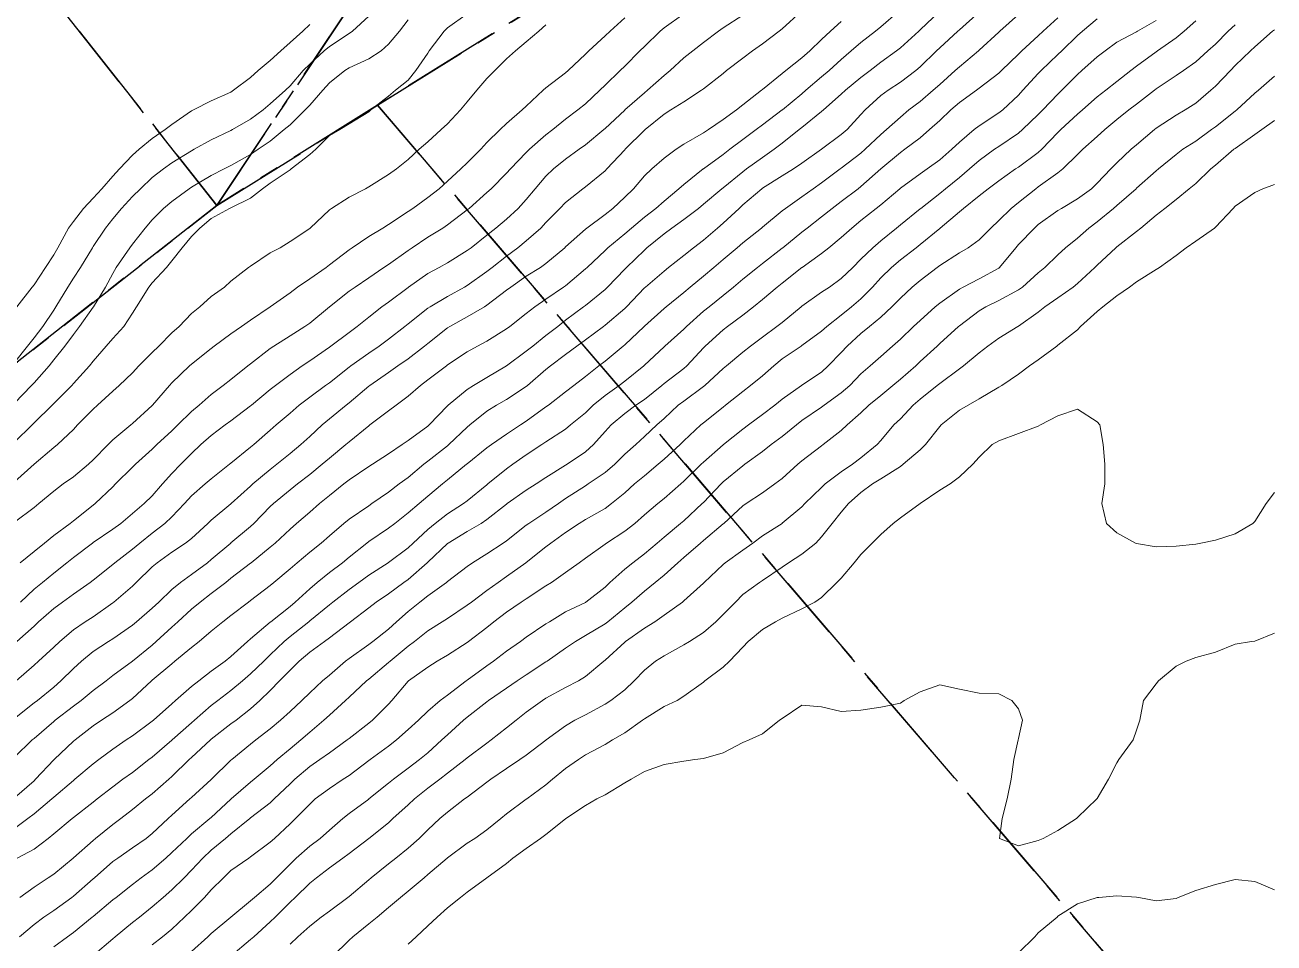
# Model space of a CAD drawing. Header units: centimetres. Extents: x 0 to 642158, y -847 to 649707.
# Drawn here: x 617006.02 to 617037.74, y 620358.59 to 620381.91 of the extents above; entities that cross this region are included whole.
import ezdxf

# ---------------------------------------------------------------- set-up
doc = ezdxf.new("R2010")
doc.units = ezdxf.units.CM
doc.header["$MEASUREMENT"] = 0
doc.linetypes.add('CENTERX2', pattern=[4, 2.5, -0.5, 0.5, -0.5])
doc.layers.add('SPW_parcellaire cadastral', color=7, linetype='CENTERX2', lineweight=25, true_color=0xff0542)
doc.layers.add('WAL_topographie 0.5', color=253, linetype='Continuous', lineweight=20)

msp = doc.modelspace()

# ---------------------------------------------------------------- linework, layer by layer
at = {"layer": 'SPW_parcellaire cadastral'}
for points in [[(617010.893, 620377.325), (616972.658, 620425.672), (616930.967, 620476.617), (616959.467, 620495.541), (616988.046, 620517.478), (617054.294, 620442.356), (617010.893, 620377.325)], [(617014.972, 620379.867), (617010.893, 620377.325), (617054.294, 620442.356), (617058.919, 620449.277), (617077.211, 620463.523), (617089.979, 620446.981), (617090.922, 620445.759), (617094.809, 620440.723), (617062.014, 620409.186), (617014.972, 620379.867)], [(616972.658, 620425.672), (617010.893, 620377.325), (616997.565, 620366.866), (616981.735, 620354.446), (616964.517, 620340.941), (616934.252, 620317.224), (616928.003, 620312.33), (616882.528, 620374.041), (616972.658, 620425.672)], [(617062.014, 620409.186), (617111.129, 620347.351), (617070.714, 620314.879), (617014.972, 620379.867), (617062.014, 620409.186)], [(617010.893, 620377.325), (617014.972, 620379.867), (617070.714, 620314.879), (617053.068, 620300.715), (616997.565, 620366.866), (617010.893, 620377.325)]]:
    msp.add_lwpolyline(points, dxfattribs=at)
at = {"layer": 'WAL_topographie 0.5'}
for points in [[(617005.75, 620364.297), (617006.25, 620364.688), (617006.334, 620364.75), (617006.75, 620365.086), (617006.933, 620365.25), (617007.25, 620365.566), (617007.455, 620365.75), (617007.75, 620365.992), (617008.142, 620366.25), (617008.25, 620366.317), (617008.75, 620366.664), (617008.853, 620366.75), (617009.25, 620367.093), (617009.418, 620367.25), (617009.75, 620367.568), (617009.971, 620367.75), (617010.25, 620367.948), (617010.651, 620368.25), (617010.75, 620368.331), (617011.243, 620368.75), (617011.25, 620368.756), (617011.75, 620369.172), (617011.833, 620369.25), (617012.25, 620369.676), (617012.331, 620369.75), (617012.75, 620370.1), (617012.936, 620370.25), (617013.25, 620370.491), (617013.57, 620370.75), (617013.75, 620370.905), (617014.166, 620371.25), (617014.25, 620371.323), (617014.75, 620371.729), (617014.778, 620371.75), (617015.25, 620372.106), (617015.446, 620372.25), (617015.75, 620372.476), (617016.066, 620372.75), (617016.25, 620372.891), (617016.722, 620373.25), (617016.75, 620373.272), (617017.25, 620373.61), (617017.508, 620373.75), (617017.75, 620373.877), (617018.25, 620374.191), (617018.329, 620374.25), (617018.75, 620374.582), (617018.965, 620374.75), (617019.25, 620374.942), (617019.698, 620375.25), (617019.75, 620375.285), (617020.25, 620375.71), (617020.293, 620375.75), (617020.75, 620376.18), (617020.824, 620376.25), (617021.25, 620376.6), (617021.422, 620376.75), (617021.75, 620377.028), (617022.042, 620377.25), (617022.25, 620377.432), (617022.625, 620377.75), (617022.75, 620377.86), (617023.241, 620378.25), (617023.25, 620378.257), (617023.75, 620378.621), (617023.922, 620378.75), (617024.25, 620378.997), (617024.586, 620379.25), (617024.75, 620379.37), (617025.25, 620379.748), (617025.253, 620379.75), (617025.75, 620380.162), (617025.851, 620380.25), (617026.25, 620380.592), (617026.438, 620380.75), (617026.75, 620381.034), (617027.003, 620381.25), (617027.25, 620381.464), (617027.616, 620381.75), (617027.75, 620381.86), (617028.204, 620382.25)], [(617005.75, 620363.312), (617006.206, 620363.75), (617006.25, 620363.788), (617006.75, 620364.22), (617006.786, 620364.25), (617007.25, 620364.607), (617007.443, 620364.75), (617007.75, 620365.005), (617008.077, 620365.25), (617008.25, 620365.382), (617008.747, 620365.75), (617008.75, 620365.752), (617009.25, 620366.159), (617009.353, 620366.25), (617009.75, 620366.613), (617009.902, 620366.75), (617010.25, 620367.068), (617010.467, 620367.25), (617010.75, 620367.469), (617011.116, 620367.75), (617011.25, 620367.856), (617011.75, 620368.237), (617011.766, 620368.25), (617012.25, 620368.643), (617012.373, 620368.75), (617012.75, 620369.104), (617012.917, 620369.25), (617013.25, 620369.535), (617013.499, 620369.75), (617013.75, 620369.961), (617014.118, 620370.25), (617014.25, 620370.352), (617014.75, 620370.693), (617014.841, 620370.75), (617015.25, 620371.019), (617015.598, 620371.25), (617015.75, 620371.354), (617016.25, 620371.721), (617016.283, 620371.75), (617016.75, 620372.237), (617016.763, 620372.25), (617017.25, 620372.65), (617017.407, 620372.75), (617017.75, 620372.956), (617018.248, 620373.25), (617018.25, 620373.251), (617018.75, 620373.62), (617018.914, 620373.75), (617019.25, 620374.019), (617019.551, 620374.25), (617019.75, 620374.408), (617020.201, 620374.75), (617020.25, 620374.786), (617020.75, 620375.188), (617020.814, 620375.25), (617021.25, 620375.702), (617021.296, 620375.75), (617021.75, 620376.191), (617021.815, 620376.25), (617022.25, 620376.605), (617022.449, 620376.75), (617022.75, 620376.964), (617023.123, 620377.25), (617023.25, 620377.354), (617023.718, 620377.75), (617023.75, 620377.775), (617024.25, 620378.181), (617024.345, 620378.25), (617024.75, 620378.545), (617025.047, 620378.75), (617025.25, 620378.906), (617025.681, 620379.25), (617025.75, 620379.306), (617026.25, 620379.712), (617026.294, 620379.75), (617026.75, 620380.15), (617026.853, 620380.25), (617027.25, 620380.575), (617027.48, 620380.75), (617027.75, 620380.962), (617028.148, 620381.25), (617028.25, 620381.328), (617028.716, 620381.75), (617028.75, 620381.781), (617029.242, 620382.25)], [(617005.75, 620362.28), (617006.25, 620362.715), (617006.289, 620362.75), (617006.75, 620363.24), (617006.761, 620363.25), (617007.25, 620363.716), (617007.29, 620363.75), (617007.75, 620364.104), (617007.966, 620364.25), (617008.25, 620364.436), (617008.685, 620364.75), (617008.75, 620364.803), (617009.232, 620365.25), (617009.25, 620365.265), (617009.75, 620365.686), (617009.829, 620365.75), (617010.25, 620366.099), (617010.441, 620366.25), (617010.75, 620366.511), (617011.04, 620366.75), (617011.25, 620366.91), (617011.699, 620367.25), (617011.75, 620367.288), (617012.25, 620367.674), (617012.341, 620367.75), (617012.75, 620368.091), (617012.935, 620368.25), (617013.25, 620368.517), (617013.538, 620368.75), (617013.75, 620368.934), (617014.12, 620369.25), (617014.25, 620369.354), (617014.75, 620369.697), (617014.829, 620369.75), (617015.25, 620370.04), (617015.523, 620370.25), (617015.75, 620370.417), (617016.146, 620370.75), (617016.25, 620370.83), (617016.75, 620371.223), (617016.783, 620371.25), (617017.25, 620371.695), (617017.316, 620371.75), (617017.75, 620372.099), (617017.996, 620372.25), (617018.25, 620372.393), (617018.75, 620372.724), (617018.782, 620372.75), (617019.25, 620373.157), (617019.363, 620373.25), (617019.75, 620373.541), (617020.03, 620373.75), (617020.25, 620373.913), (617020.71, 620374.25), (617020.75, 620374.28), (617021.25, 620374.708), (617021.292, 620374.75), (617021.75, 620375.228), (617021.776, 620375.25), (617022.25, 620375.658), (617022.366, 620375.75), (617022.75, 620376.056), (617022.996, 620376.25), (617023.25, 620376.44), (617023.602, 620376.75), (617023.75, 620376.877), (617024.153, 620377.25), (617024.25, 620377.339), (617024.733, 620377.75), (617024.75, 620377.763), (617025.25, 620378.074), (617025.535, 620378.25), (617025.75, 620378.394), (617026.244, 620378.75), (617026.25, 620378.755), (617026.75, 620379.124), (617026.898, 620379.25), (617027.25, 620379.632), (617027.355, 620379.75), (617027.75, 620380.113), (617027.937, 620380.25), (617028.25, 620380.457), (617028.642, 620380.75), (617028.75, 620380.84), (617029.171, 620381.25), (617029.25, 620381.327), (617029.712, 620381.75), (617029.75, 620381.785), (617030.25, 620382.234)], [(617005.816, 620366.25), (617006.25, 620366.643), (617006.367, 620366.75), (617006.75, 620367.088), (617006.972, 620367.25), (617007.25, 620367.448), (617007.675, 620367.75), (617007.75, 620367.809), (617008.25, 620368.202), (617008.304, 620368.25), (617008.75, 620368.597), (617008.932, 620368.75), (617009.25, 620369.002), (617009.573, 620369.25), (617009.75, 620369.418), (617010.07, 620369.75), (617010.25, 620369.951), (617010.592, 620370.25), (617010.75, 620370.383), (617011.217, 620370.75), (617011.25, 620370.778), (617011.75, 620371.181), (617011.833, 620371.25), (617012.25, 620371.617), (617012.4, 620371.75), (617012.75, 620372.049), (617012.984, 620372.25), (617013.25, 620372.452), (617013.65, 620372.75), (617013.75, 620372.823), (617014.25, 620373.213), (617014.297, 620373.25), (617014.75, 620373.576), (617015.011, 620373.75), (617015.25, 620373.929), (617015.665, 620374.25), (617015.75, 620374.32), (617016.25, 620374.712), (617016.309, 620374.75), (617016.75, 620375.015), (617017.183, 620375.25), (617017.25, 620375.289), (617017.75, 620375.648), (617017.881, 620375.75), (617018.25, 620376.036), (617018.538, 620376.25), (617018.75, 620376.423), (617019.117, 620376.75), (617019.25, 620376.891), (617019.606, 620377.25), (617019.75, 620377.401), (617020.186, 620377.75), (617020.25, 620377.799), (617020.75, 620378.205), (617020.792, 620378.25), (617021.25, 620378.737), (617021.262, 620378.75), (617021.75, 620379.234), (617021.769, 620379.25), (617022.25, 620379.646), (617022.42, 620379.75), (617022.75, 620379.959), (617023.2, 620380.25), (617023.25, 620380.287), (617023.75, 620380.676), (617023.836, 620380.75), (617024.25, 620381.064), (617024.496, 620381.25), (617024.75, 620381.427), (617025.176, 620381.75), (617025.25, 620381.809), (617025.733, 620382.25)], [(617005.75, 620371.316), (617006.201, 620371.75), (617006.25, 620371.799), (617006.709, 620372.25), (617006.75, 620372.292), (617007.206, 620372.75), (617007.25, 620372.799), (617007.656, 620373.25), (617007.75, 620373.369), (617008.085, 620373.75), (617008.25, 620373.948), (617008.528, 620374.25), (617008.75, 620374.592), (617008.85, 620374.75), (617009.165, 620375.25), (617009.25, 620375.357), (617009.614, 620375.75), (617009.75, 620375.921), (617010.008, 620376.25), (617010.25, 620376.534), (617010.462, 620376.75), (617010.75, 620376.992), (617011.215, 620377.25), (617011.25, 620377.266), (617011.75, 620377.507), (617012.053, 620377.75), (617012.25, 620377.892), (617012.75, 620378.228), (617012.783, 620378.25), (617013.25, 620378.617), (617013.402, 620378.75), (617013.75, 620379.098), (617014.018, 620379.25), (617014.25, 620379.394), (617014.75, 620379.704), (617014.806, 620379.75), (617015.25, 620380.103), (617015.431, 620380.25), (617015.75, 620380.508), (617015.946, 620380.75), (617016.25, 620381.195), (617016.287, 620381.25), (617016.661, 620381.75), (617016.75, 620381.838), (617017.25, 620382.193)], [(617005.75, 620361.503), (617006.093, 620361.75), (617006.25, 620361.873), (617006.704, 620362.25), (617006.75, 620362.292), (617007.25, 620362.722), (617007.285, 620362.75), (617007.75, 620363.142), (617007.894, 620363.25), (617008.25, 620363.516), (617008.589, 620363.75), (617008.75, 620363.854), (617009.25, 620364.223), (617009.283, 620364.25), (617009.75, 620364.667), (617009.843, 620364.75), (617010.25, 620365.104), (617010.432, 620365.25), (617010.75, 620365.494), (617011.102, 620365.75), (617011.25, 620365.868), (617011.671, 620366.25), (617011.75, 620366.318), (617012.25, 620366.739), (617012.264, 620366.75), (617012.75, 620367.142), (617012.88, 620367.25), (617013.25, 620367.586), (617013.442, 620367.75), (617013.75, 620368), (617014.079, 620368.25), (617014.25, 620368.394), (617014.698, 620368.75), (617014.75, 620368.79), (617015.25, 620369.124), (617015.414, 620369.25), (617015.75, 620369.513), (617016.028, 620369.75), (617016.25, 620369.941), (617016.623, 620370.25), (617016.75, 620370.356), (617017.232, 620370.75), (617017.25, 620370.765), (617017.75, 620371.166), (617017.867, 620371.25), (617018.25, 620371.514), (617018.605, 620371.75), (617018.75, 620371.844), (617019.25, 620372.206), (617019.312, 620372.25), (617019.75, 620372.591), (617019.958, 620372.75), (617020.25, 620372.977), (617020.595, 620373.25), (617020.75, 620373.369), (617021.21, 620373.75), (617021.25, 620373.782), (617021.74, 620374.25), (617021.75, 620374.26), (617022.25, 620374.703), (617022.306, 620374.75), (617022.75, 620375.113), (617022.911, 620375.25), (617023.25, 620375.528), (617023.515, 620375.75), (617023.75, 620375.952), (617024.107, 620376.25), (617024.25, 620376.373), (617024.725, 620376.75), (617024.75, 620376.772), (617025.25, 620377.186), (617025.331, 620377.25), (617025.75, 620377.542), (617026.039, 620377.75), (617026.25, 620377.895), (617026.719, 620378.25), (617026.75, 620378.274), (617027.25, 620378.655), (617027.359, 620378.75), (617027.75, 620379.125), (617027.898, 620379.25), (617028.25, 620379.57), (617028.468, 620379.75), (617028.75, 620379.96), (617029.084, 620380.25), (617029.25, 620380.399), (617029.645, 620380.75), (617029.75, 620380.847), (617030.231, 620381.25), (617030.25, 620381.267), (617030.75, 620381.722), (617030.78, 620381.75), (617031.25, 620382.174)], [(617005.75, 620373.339), (617006.085, 620373.75), (617006.25, 620373.958), (617006.471, 620374.25), (617006.75, 620374.666), (617006.804, 620374.75), (617007.106, 620375.25), (617007.25, 620375.475), (617007.433, 620375.75), (617007.73, 620376.25), (617007.75, 620376.282), (617008.061, 620376.75), (617008.25, 620376.983), (617008.473, 620377.25), (617008.75, 620377.548), (617008.953, 620377.75), (617009.25, 620378.035), (617009.535, 620378.25), (617009.75, 620378.404), (617010.25, 620378.712), (617010.318, 620378.75), (617010.75, 620378.99), (617011.25, 620379.228), (617011.289, 620379.25), (617011.75, 620379.514), (617012.071, 620379.75), (617012.25, 620379.905), (617012.635, 620380.25), (617012.75, 620380.36), (617013.084, 620380.75), (617013.25, 620380.916), (617013.619, 620381.25), (617013.75, 620381.361), (617014.25, 620381.693), (617014.334, 620381.75), (617014.75, 620382.129)], [(617005.75, 620369.28), (617006.25, 620369.652), (617006.372, 620369.75), (617006.75, 620370.066), (617006.993, 620370.25), (617007.25, 620370.433), (617007.635, 620370.75), (617007.75, 620370.861), (617008.128, 620371.25), (617008.25, 620371.368), (617008.705, 620371.75), (617008.75, 620371.788), (617009.25, 620372.244), (617009.256, 620372.25), (617009.69, 620372.75), (617009.75, 620372.817), (617010.196, 620373.25), (617010.25, 620373.295), (617010.75, 620373.692), (617010.825, 620373.75), (617011.25, 620374.063), (617011.52, 620374.25), (617011.75, 620374.407), (617012.25, 620374.75), (617012.25, 620374.75), (617012.75, 620375.106), (617012.941, 620375.25), (617013.25, 620375.457), (617013.664, 620375.75), (617013.75, 620375.814), (617014.25, 620376.197), (617014.326, 620376.25), (617014.75, 620376.535), (617015.11, 620376.75), (617015.25, 620376.837), (617015.75, 620377.168), (617015.871, 620377.25), (617016.25, 620377.524), (617016.538, 620377.75), (617016.75, 620377.942), (617017.089, 620378.25), (617017.25, 620378.405), (617017.595, 620378.75), (617017.75, 620378.919), (617018.085, 620379.25), (617018.25, 620379.403), (617018.648, 620379.75), (617018.75, 620379.846), (617019.175, 620380.25), (617019.25, 620380.313), (617019.75, 620380.695), (617019.813, 620380.75), (617020.25, 620381.166), (617020.335, 620381.25), (617020.75, 620381.631), (617020.878, 620381.75), (617021.25, 620382.085)], [(617005.75, 620372.306), (617006.184, 620372.75), (617006.25, 620372.823), (617006.631, 620373.25), (617006.75, 620373.4), (617007.032, 620373.75), (617007.25, 620374.048), (617007.404, 620374.25), (617007.75, 620374.741), (617007.757, 620374.75), (617008.068, 620375.25), (617008.25, 620375.596), (617008.339, 620375.75), (617008.685, 620376.25), (617008.75, 620376.338), (617009.069, 620376.75), (617009.25, 620376.957), (617009.539, 620377.25), (617009.75, 620377.424), (617010.189, 620377.75), (617010.25, 620377.79), (617010.75, 620378.086), (617011.079, 620378.25), (617011.25, 620378.335), (617011.75, 620378.616), (617011.944, 620378.75), (617012.25, 620378.957), (617012.602, 620379.25), (617012.75, 620379.372), (617013.138, 620379.75), (617013.25, 620379.868), (617013.584, 620380.25), (617013.75, 620380.442), (617014.144, 620380.75), (617014.25, 620380.817), (617014.75, 620381.05), (617015.062, 620381.25), (617015.25, 620381.417), (617015.527, 620381.75), (617015.75, 620382.036)], [(617005.75, 620370.302), (617006.25, 620370.749), (617006.252, 620370.75), (617006.75, 620371.173), (617006.845, 620371.25), (617007.25, 620371.636), (617007.355, 620371.75), (617007.75, 620372.149), (617007.865, 620372.25), (617008.25, 620372.603), (617008.415, 620372.75), (617008.75, 620373.071), (617008.915, 620373.25), (617009.25, 620373.588), (617009.419, 620373.75), (617009.75, 620374.091), (617009.931, 620374.25), (617010.25, 620374.578), (617010.459, 620374.75), (617010.75, 620375.008), (617011.084, 620375.25), (617011.25, 620375.405), (617011.699, 620375.75), (617011.75, 620375.785), (617012.25, 620376.122), (617012.496, 620376.25), (617012.75, 620376.408), (617013.25, 620376.741), (617013.259, 620376.75), (617013.75, 620377.212), (617013.806, 620377.25), (617014.25, 620377.531), (617014.671, 620377.75), (617014.75, 620377.795), (617015.25, 620378.112), (617015.456, 620378.25), (617015.75, 620378.493), (617016.034, 620378.75), (617016.25, 620378.938), (617016.592, 620379.25), (617016.75, 620379.399), (617017.077, 620379.75), (617017.25, 620379.957), (617017.497, 620380.25), (617017.75, 620380.547), (617017.952, 620380.75), (617018.25, 620381.048), (617018.478, 620381.25), (617018.75, 620381.476), (617019.067, 620381.75), (617019.25, 620381.914)], [(617005.795, 620365.25), (617006.25, 620365.648), (617006.361, 620365.75), (617006.75, 620366.105), (617006.904, 620366.25), (617007.25, 620366.544), (617007.549, 620366.75), (617007.75, 620366.88), (617008.25, 620367.229), (617008.277, 620367.25), (617008.75, 620367.656), (617008.846, 620367.75), (617009.25, 620368.147), (617009.375, 620368.25), (617009.75, 620368.516), (617010.099, 620368.75), (617010.25, 620368.868), (617010.666, 620369.25), (617010.75, 620369.332), (617011.25, 620369.745), (617011.256, 620369.75), (617011.75, 620370.194), (617011.81, 620370.25), (617012.25, 620370.618), (617012.417, 620370.75), (617012.75, 620371.026), (617013.025, 620371.25), (617013.25, 620371.455), (617013.565, 620371.75), (617013.75, 620371.906), (617014.175, 620372.25), (617014.25, 620372.31), (617014.75, 620372.732), (617014.774, 620372.75), (617015.25, 620373.078), (617015.491, 620373.25), (617015.75, 620373.425), (617016.165, 620373.75), (617016.25, 620373.82), (617016.75, 620374.212), (617016.81, 620374.25), (617017.25, 620374.493), (617017.688, 620374.75), (617017.75, 620374.789), (617018.25, 620375.171), (617018.356, 620375.25), (617018.75, 620375.528), (617019.11, 620375.75), (617019.25, 620375.847), (617019.73, 620376.25), (617019.75, 620376.27), (617020.25, 620376.723), (617020.284, 620376.75), (617020.75, 620377.093), (617020.947, 620377.25), (617021.25, 620377.536), (617021.469, 620377.75), (617021.75, 620378.073), (617021.937, 620378.25), (617022.25, 620378.525), (617022.56, 620378.75), (617022.75, 620378.876), (617023.25, 620379.166), (617023.375, 620379.25), (617023.75, 620379.504), (617024.089, 620379.75), (617024.25, 620379.882), (617024.726, 620380.25), (617024.75, 620380.271), (617025.25, 620380.677), (617025.342, 620380.75), (617025.75, 620381.072), (617025.949, 620381.25), (617026.25, 620381.537), (617026.478, 620381.75), (617026.75, 620381.998)], [(617005.816, 620374.75), (617006.199, 620375.25), (617006.25, 620375.308), (617006.541, 620375.75), (617006.75, 620376.072), (617006.853, 620376.25), (617007.126, 620376.75), (617007.25, 620376.916), (617007.508, 620377.25), (617007.75, 620377.511), (617007.968, 620377.75), (617008.25, 620378.064), (617008.42, 620378.25), (617008.75, 620378.598), (617008.919, 620378.75), (617009.25, 620379.027), (617009.58, 620379.25), (617009.75, 620379.383), (617010.25, 620379.727), (617010.295, 620379.75), (617010.75, 620379.984), (617011.25, 620380.205), (617011.319, 620380.25), (617011.75, 620380.577), (617011.942, 620380.75), (617012.25, 620381.006), (617012.521, 620381.25), (617012.75, 620381.463), (617013.074, 620381.75), (617013.25, 620381.919)], [(617005.823, 620360.75), (617006.25, 620360.979), (617006.611, 620361.25), (617006.75, 620361.362), (617007.215, 620361.75), (617007.25, 620361.778), (617007.75, 620362.169), (617007.851, 620362.25), (617008.25, 620362.56), (617008.507, 620362.75), (617008.75, 620362.926), (617009.168, 620363.25), (617009.25, 620363.312), (617009.75, 620363.741), (617009.76, 620363.75), (617010.25, 620364.181), (617010.328, 620364.25), (617010.75, 620364.62), (617010.917, 620364.75), (617011.25, 620365.004), (617011.543, 620365.25), (617011.75, 620365.425), (617012.084, 620365.75), (617012.25, 620365.913), (617012.601, 620366.25), (617012.75, 620366.375), (617013.225, 620366.75), (617013.25, 620366.771), (617013.75, 620367.181), (617013.835, 620367.25), (617014.25, 620367.572), (617014.499, 620367.75), (617014.75, 620367.932), (617015.245, 620368.25), (617015.25, 620368.253), (617015.75, 620368.631), (617015.875, 620368.75), (617016.25, 620369.095), (617016.438, 620369.25), (617016.75, 620369.492), (617017.158, 620369.75), (617017.25, 620369.821), (617017.75, 620370.228), (617017.777, 620370.25), (617018.25, 620370.633), (617018.411, 620370.75), (617018.75, 620370.987), (617019.148, 620371.25), (617019.25, 620371.319), (617019.75, 620371.646), (617019.875, 620371.75), (617020.25, 620372.055), (617020.452, 620372.25), (617020.75, 620372.495), (617021.11, 620372.75), (617021.25, 620372.859), (617021.734, 620373.25), (617021.75, 620373.265), (617022.25, 620373.732), (617022.269, 620373.75), (617022.75, 620374.182), (617022.818, 620374.25), (617023.25, 620374.637), (617023.396, 620374.75), (617023.75, 620375.033), (617024.012, 620375.25), (617024.25, 620375.452), (617024.621, 620375.75), (617024.75, 620375.848), (617025.25, 620376.24), (617025.262, 620376.25), (617025.75, 620376.644), (617025.887, 620376.75), (617026.25, 620377.036), (617026.516, 620377.25), (617026.75, 620377.427), (617027.18, 620377.75), (617027.25, 620377.804), (617027.75, 620378.25), (617027.75, 620378.25), (617028.25, 620378.672), (617028.362, 620378.75), (617028.75, 620379.044), (617028.99, 620379.25), (617029.25, 620379.485), (617029.535, 620379.75), (617029.75, 620379.939), (617030.18, 620380.25), (617030.25, 620380.302), (617030.75, 620380.685), (617030.815, 620380.75), (617031.25, 620381.168), (617031.334, 620381.25), (617031.75, 620381.634), (617031.876, 620381.75), (617032.25, 620382.085)], [(617005.88, 620358.75), (617006.25, 620359.065), (617006.499, 620359.25), (617006.75, 620359.42), (617007.209, 620359.75), (617007.25, 620359.781), (617007.75, 620360.221), (617007.783, 620360.25), (617008.25, 620360.662), (617008.374, 620360.75), (617008.75, 620361.006), (617009.093, 620361.25), (617009.25, 620361.374), (617009.652, 620361.75), (617009.75, 620361.84), (617010.208, 620362.25), (617010.25, 620362.288), (617010.75, 620362.747), (617010.753, 620362.75), (617011.25, 620363.232), (617011.271, 620363.25), (617011.75, 620363.643), (617011.882, 620363.75), (617012.25, 620364.033), (617012.511, 620364.25), (617012.75, 620364.474), (617013.05, 620364.75), (617013.25, 620364.946), (617013.577, 620365.25), (617013.75, 620365.398), (617014.162, 620365.75), (617014.25, 620365.817), (617014.75, 620366.176), (617014.854, 620366.25), (617015.25, 620366.564), (617015.453, 620366.75), (617015.75, 620367.009), (617016.047, 620367.25), (617016.25, 620367.411), (617016.72, 620367.75), (617016.75, 620367.775), (617017.25, 620368.156), (617017.382, 620368.25), (617017.75, 620368.478), (617018.163, 620368.75), (617018.25, 620368.809), (617018.75, 620369.2), (617018.818, 620369.25), (617019.25, 620369.532), (617019.567, 620369.75), (617019.75, 620369.878), (617020.25, 620370.203), (617020.322, 620370.25), (617020.75, 620370.544), (617020.995, 620370.75), (617021.25, 620371.005), (617021.528, 620371.25), (617021.75, 620371.452), (617022.062, 620371.75), (617022.25, 620371.915), (617022.609, 620372.25), (617022.75, 620372.357), (617023.25, 620372.724), (617023.282, 620372.75), (617023.75, 620373.183), (617023.832, 620373.25), (617024.25, 620373.597), (617024.441, 620373.75), (617024.75, 620373.982), (617025.115, 620374.25), (617025.25, 620374.353), (617025.735, 620374.75), (617025.75, 620374.763), (617026.25, 620375.12), (617026.447, 620375.25), (617026.75, 620375.466), (617027.039, 620375.75), (617027.25, 620375.956), (617027.551, 620376.25), (617027.75, 620376.425), (617028.151, 620376.75), (617028.25, 620376.83), (617028.75, 620377.236), (617028.766, 620377.25), (617029.25, 620377.629), (617029.395, 620377.75), (617029.75, 620378.037), (617030.005, 620378.25), (617030.25, 620378.463), (617030.644, 620378.75), (617030.75, 620378.824), (617031.25, 620379.163), (617031.349, 620379.25), (617031.75, 620379.633), (617031.865, 620379.75), (617032.25, 620380.154), (617032.349, 620380.25), (617032.75, 620380.652), (617032.861, 620380.75), (617033.25, 620381.098), (617033.448, 620381.25), (617033.75, 620381.468), (617034.25, 620381.735), (617034.275, 620381.75), (617034.75, 620382.02)], [(617005.89, 620359.75), (617006.25, 620360.014), (617006.61, 620360.25), (617006.75, 620360.344), (617007.245, 620360.75), (617007.25, 620360.754), (617007.75, 620361.198), (617007.813, 620361.25), (617008.25, 620361.601), (617008.451, 620361.75), (617008.75, 620361.98), (617009.079, 620362.25), (617009.25, 620362.382), (617009.672, 620362.75), (617009.75, 620362.819), (617010.193, 620363.25), (617010.25, 620363.303), (617010.731, 620363.75), (617010.75, 620363.767), (617011.25, 620364.155), (617011.379, 620364.25), (617011.75, 620364.541), (617011.987, 620364.75), (617012.25, 620365.005), (617012.487, 620365.25), (617012.75, 620365.524), (617012.982, 620365.75), (617013.25, 620365.977), (617013.622, 620366.25), (617013.75, 620366.341), (617014.25, 620366.723), (617014.286, 620366.75), (617014.75, 620367.103), (617014.941, 620367.25), (617015.25, 620367.456), (617015.642, 620367.75), (617015.75, 620367.828), (617016.233, 620368.25), (617016.25, 620368.266), (617016.75, 620368.74), (617016.764, 620368.75), (617017.25, 620369.046), (617017.601, 620369.25), (617017.75, 620369.346), (617018.25, 620369.739), (617018.266, 620369.75), (617018.75, 620370.089), (617019.001, 620370.25), (617019.25, 620370.417), (617019.75, 620370.729), (617019.785, 620370.75), (617020.25, 620371.063), (617020.457, 620371.25), (617020.75, 620371.579), (617020.906, 620371.75), (617021.25, 620372.039), (617021.534, 620372.25), (617021.75, 620372.399), (617022.192, 620372.75), (617022.25, 620372.799), (617022.75, 620373.187), (617022.824, 620373.25), (617023.25, 620373.706), (617023.292, 620373.75), (617023.75, 620374.166), (617023.862, 620374.25), (617024.25, 620374.536), (617024.523, 620374.75), (617024.75, 620374.939), (617025.122, 620375.25), (617025.25, 620375.353), (617025.75, 620375.748), (617025.753, 620375.75), (617026.25, 620376.105), (617026.43, 620376.25), (617026.75, 620376.51), (617027.016, 620376.75), (617027.25, 620376.939), (617027.639, 620377.25), (617027.75, 620377.339), (617028.233, 620377.75), (617028.25, 620377.765), (617028.75, 620378.128), (617028.927, 620378.25), (617029.25, 620378.482), (617029.559, 620378.75), (617029.75, 620378.932), (617030.127, 620379.25), (617030.25, 620379.345), (617030.75, 620379.672), (617030.85, 620379.75), (617031.25, 620380.126), (617031.363, 620380.25), (617031.75, 620380.675), (617031.822, 620380.75), (617032.25, 620381.156), (617032.347, 620381.25), (617032.75, 620381.636), (617032.877, 620381.75), (617033.25, 620382.061)], [(617005.899, 620368.25), (617006.25, 620368.536), (617006.514, 620368.75), (617006.75, 620368.938), (617007.164, 620369.25), (617007.25, 620369.318), (617007.75, 620369.709), (617007.8, 620369.75), (617008.25, 620370.18), (617008.321, 620370.25), (617008.75, 620370.676), (617008.824, 620370.75), (617009.25, 620371.133), (617009.37, 620371.25), (617009.75, 620371.603), (617009.902, 620371.75), (617010.25, 620372.091), (617010.444, 620372.25), (617010.75, 620372.522), (617011.055, 620372.75), (617011.25, 620372.903), (617011.68, 620373.25), (617011.75, 620373.304), (617012.25, 620373.691), (617012.336, 620373.75), (617012.75, 620374.014), (617013.13, 620374.25), (617013.25, 620374.331), (617013.75, 620374.75), (617013.75, 620374.75), (617014.25, 620375.146), (617014.403, 620375.25), (617014.75, 620375.485), (617015.135, 620375.75), (617015.25, 620375.828), (617015.75, 620376.183), (617015.85, 620376.25), (617016.25, 620376.516), (617016.632, 620376.75), (617016.75, 620376.83), (617017.25, 620377.211), (617017.296, 620377.25), (617017.75, 620377.65), (617017.858, 620377.75), (617018.25, 620378.141), (617018.346, 620378.25), (617018.75, 620378.668), (617018.834, 620378.75), (617019.25, 620379.121), (617019.421, 620379.25), (617019.75, 620379.515), (617020.061, 620379.75), (617020.25, 620379.904), (617020.62, 620380.25), (617020.75, 620380.379), (617021.135, 620380.75), (617021.25, 620380.864), (617021.634, 620381.25), (617021.75, 620381.364), (617022.151, 620381.75), (617022.25, 620381.832), (617022.75, 620382.189)], [(617005.907, 620367.25), (617006.25, 620367.576), (617006.462, 620367.75), (617006.75, 620367.982), (617007.086, 620368.25), (617007.25, 620368.383), (617007.73, 620368.75), (617007.75, 620368.764), (617008.25, 620369.106), (617008.452, 620369.25), (617008.75, 620369.497), (617009.046, 620369.75), (617009.25, 620369.952), (617009.51, 620370.25), (617009.75, 620370.514), (617009.98, 620370.75), (617010.25, 620371.024), (617010.487, 620371.25), (617010.75, 620371.482), (617011.106, 620371.75), (617011.25, 620371.852), (617011.75, 620372.231), (617011.773, 620372.25), (617012.25, 620372.646), (617012.384, 620372.75), (617012.75, 620373.028), (617013.061, 620373.25), (617013.25, 620373.381), (617013.75, 620373.724), (617013.787, 620373.75), (617014.25, 620374.098), (617014.452, 620374.25), (617014.75, 620374.486), (617015.085, 620374.75), (617015.25, 620374.868), (617015.75, 620375.241), (617015.763, 620375.25), (617016.25, 620375.592), (617016.537, 620375.75), (617016.75, 620375.869), (617017.25, 620376.177), (617017.349, 620376.25), (617017.75, 620376.568), (617017.981, 620376.75), (617018.25, 620376.978), (617018.544, 620377.25), (617018.75, 620377.476), (617018.975, 620377.75), (617019.25, 620378.066), (617019.442, 620378.25), (617019.75, 620378.503), (617020.094, 620378.75), (617020.25, 620378.86), (617020.716, 620379.25), (617020.75, 620379.28), (617021.25, 620379.744), (617021.257, 620379.75), (617021.75, 620380.188), (617021.827, 620380.25), (617022.25, 620380.625), (617022.404, 620380.75), (617022.75, 620381.07), (617022.976, 620381.25), (617023.25, 620381.465), (617023.629, 620381.75), (617023.75, 620381.833), (617024.25, 620382.159)], [(617006.75, 620358.491), (617007.101, 620358.75), (617007.25, 620358.861), (617007.727, 620359.25), (617007.75, 620359.269), (617008.25, 620359.685), (617008.331, 620359.75), (617008.75, 620360.079), (617008.971, 620360.25), (617009.25, 620360.452), (617009.594, 620360.75), (617009.75, 620360.888), (617010.127, 620361.25), (617010.25, 620361.363), (617010.716, 620361.75), (617010.75, 620361.779), (617011.25, 620362.247), (617011.254, 620362.25), (617011.75, 620362.68), (617011.84, 620362.75), (617012.25, 620363.09), (617012.423, 620363.25), (617012.75, 620363.525), (617013.028, 620363.75), (617013.25, 620363.945), (617013.608, 620364.25), (617013.75, 620364.379), (617014.158, 620364.75), (617014.25, 620364.836), (617014.695, 620365.25), (617014.75, 620365.295), (617015.25, 620365.713), (617015.292, 620365.75), (617015.75, 620366.127), (617015.914, 620366.25), (617016.25, 620366.521), (617016.614, 620366.75), (617016.75, 620366.837), (617017.25, 620367.171), (617017.355, 620367.25), (617017.75, 620367.547), (617018.035, 620367.75), (617018.25, 620367.902), (617018.739, 620368.25), (617018.75, 620368.258), (617019.25, 620368.655), (617019.372, 620368.75), (617019.75, 620369.021), (617020.095, 620369.25), (617020.25, 620369.349), (617020.75, 620369.631), (617020.914, 620369.75), (617021.25, 620370.022), (617021.497, 620370.25), (617021.75, 620370.46), (617022.103, 620370.75), (617022.25, 620370.878), (617022.655, 620371.25), (617022.75, 620371.347), (617023.185, 620371.75), (617023.25, 620371.804), (617023.75, 620372.203), (617023.809, 620372.25), (617024.25, 620372.595), (617024.448, 620372.75), (617024.75, 620372.997), (617025.035, 620373.25), (617025.25, 620373.427), (617025.731, 620373.75), (617025.75, 620373.763), (617026.25, 620374.131), (617026.381, 620374.25), (617026.75, 620374.54), (617027.009, 620374.75), (617027.25, 620374.954), (617027.539, 620375.25), (617027.75, 620375.485), (617028.022, 620375.75), (617028.25, 620375.943), (617028.652, 620376.25), (617028.75, 620376.328), (617029.25, 620376.742), (617029.261, 620376.75), (617029.75, 620377.163), (617029.854, 620377.25), (617030.25, 620377.569), (617030.477, 620377.75), (617030.75, 620377.952), (617031.176, 620378.25), (617031.25, 620378.298), (617031.75, 620378.669), (617031.839, 620378.75), (617032.25, 620379.177), (617032.326, 620379.25), (617032.75, 620379.64), (617032.876, 620379.75), (617033.25, 620380.079), (617033.47, 620380.25), (617033.75, 620380.468), (617034.104, 620380.75), (617034.25, 620380.861), (617034.75, 620381.227), (617034.781, 620381.25), (617035.25, 620381.582), (617035.455, 620381.75), (617035.75, 620382.01)], [(617007.75, 620358.271), (617008.25, 620358.696), (617008.311, 620358.75), (617008.75, 620359.111), (617008.926, 620359.25), (617009.25, 620359.508), (617009.53, 620359.75), (617009.75, 620359.942), (617010.06, 620360.25), (617010.25, 620360.441), (617010.534, 620360.75), (617010.75, 620360.951), (617011.11, 620361.25), (617011.25, 620361.366), (617011.73, 620361.75), (617011.75, 620361.767), (617012.25, 620362.153), (617012.351, 620362.25), (617012.75, 620362.633), (617012.87, 620362.75), (617013.25, 620363.079), (617013.509, 620363.25), (617013.75, 620363.419), (617014.202, 620363.75), (617014.25, 620363.79), (617014.75, 620364.176), (617014.841, 620364.25), (617015.25, 620364.654), (617015.335, 620364.75), (617015.75, 620365.239), (617015.763, 620365.25), (617016.25, 620365.597), (617016.49, 620365.75), (617016.75, 620365.906), (617017.25, 620366.226), (617017.282, 620366.25), (617017.75, 620366.606), (617017.925, 620366.75), (617018.25, 620366.994), (617018.623, 620367.25), (617018.75, 620367.335), (617019.25, 620367.665), (617019.387, 620367.75), (617019.75, 620368.003), (617020.095, 620368.25), (617020.25, 620368.363), (617020.75, 620368.722), (617020.788, 620368.75), (617021.25, 620369.05), (617021.504, 620369.25), (617021.75, 620369.467), (617022.091, 620369.75), (617022.25, 620369.884), (617022.671, 620370.25), (617022.75, 620370.32), (617023.188, 620370.75), (617023.25, 620370.808), (617023.75, 620371.244), (617023.757, 620371.25), (617024.25, 620371.645), (617024.391, 620371.75), (617024.75, 620372.016), (617025.061, 620372.25), (617025.25, 620372.406), (617025.741, 620372.75), (617025.75, 620372.756), (617026.25, 620373.091), (617026.418, 620373.25), (617026.75, 620373.589), (617026.901, 620373.75), (617027.25, 620374.07), (617027.466, 620374.25), (617027.75, 620374.49), (617028.037, 620374.75), (617028.25, 620374.97), (617028.546, 620375.25), (617028.75, 620375.42), (617029.188, 620375.75), (617029.25, 620375.796), (617029.75, 620376.122), (617029.973, 620376.25), (617030.25, 620376.448), (617030.544, 620376.75), (617030.75, 620376.942), (617031.065, 620377.25), (617031.25, 620377.402), (617031.689, 620377.75), (617031.75, 620377.794), (617032.25, 620378.15), (617032.375, 620378.25), (617032.75, 620378.616), (617032.883, 620378.75), (617033.25, 620379.076), (617033.445, 620379.25), (617033.75, 620379.504), (617034.055, 620379.75), (617034.25, 620379.899), (617034.708, 620380.25), (617034.75, 620380.283), (617035.25, 620380.62), (617035.443, 620380.75), (617035.75, 620380.974), (617036.06, 620381.25), (617036.25, 620381.424), (617036.572, 620381.75), (617036.75, 620381.915)], [(617009.25, 620358.543), (617009.512, 620358.75), (617009.75, 620358.945), (617010.074, 620359.25), (617010.25, 620359.42), (617010.575, 620359.75), (617010.75, 620359.942), (617011.06, 620360.25), (617011.25, 620360.43), (617011.701, 620360.75), (617011.75, 620360.783), (617012.25, 620361.157), (617012.352, 620361.25), (617012.75, 620361.616), (617012.892, 620361.75), (617013.25, 620362.121), (617013.391, 620362.25), (617013.75, 620362.516), (617014.1, 620362.75), (617014.25, 620362.847), (617014.75, 620363.223), (617014.786, 620363.25), (617015.25, 620363.592), (617015.452, 620363.75), (617015.75, 620364.017), (617016.011, 620364.25), (617016.25, 620364.478), (617016.567, 620364.75), (617016.75, 620364.89), (617017.223, 620365.25), (617017.25, 620365.269), (617017.75, 620365.629), (617017.921, 620365.75), (617018.25, 620366.004), (617018.603, 620366.25), (617018.75, 620366.358), (617019.25, 620366.695), (617019.337, 620366.75), (617019.75, 620367), (617020.25, 620367.24), (617020.266, 620367.25), (617020.75, 620367.627), (617020.876, 620367.75), (617021.25, 620368.09), (617021.455, 620368.25), (617021.75, 620368.475), (617022.073, 620368.75), (617022.25, 620368.898), (617022.669, 620369.25), (617022.75, 620369.317), (617023.22, 620369.75), (617023.25, 620369.779), (617023.698, 620370.25), (617023.75, 620370.302), (617024.25, 620370.714), (617024.302, 620370.75), (617024.75, 620371.077), (617024.968, 620371.25), (617025.25, 620371.457), (617025.609, 620371.75), (617025.75, 620371.859), (617026.25, 620372.205), (617026.312, 620372.25), (617026.75, 620372.567), (617026.964, 620372.75), (617027.25, 620373.046), (617027.484, 620373.25), (617027.75, 620373.485), (617028.05, 620373.75), (617028.25, 620373.925), (617028.584, 620374.25), (617028.75, 620374.406), (617029.135, 620374.75), (617029.25, 620374.846), (617029.75, 620375.196), (617029.847, 620375.25), (617030.25, 620375.457), (617030.75, 620375.733), (617030.771, 620375.75), (617031.182, 620376.25), (617031.25, 620376.33), (617031.653, 620376.75), (617031.75, 620376.837), (617032.25, 620377.192), (617032.344, 620377.25), (617032.75, 620377.49), (617033.1, 620377.75), (617033.25, 620377.89), (617033.598, 620378.25), (617033.75, 620378.407), (617034.113, 620378.75), (617034.25, 620378.867), (617034.701, 620379.25), (617034.75, 620379.29), (617035.25, 620379.615), (617035.483, 620379.75), (617035.75, 620379.918), (617036.132, 620380.25), (617036.25, 620380.352), (617036.631, 620380.75), (617036.75, 620380.874), (617037.139, 620381.25), (617037.25, 620381.35), (617037.704, 620381.75), (617037.75, 620381.787)], [(617010.25, 620358.379), (617010.66, 620358.75), (617010.75, 620358.835), (617011.25, 620359.25), (617011.25, 620359.25), (617011.75, 620359.66), (617011.851, 620359.75), (617012.25, 620360.09), (617012.403, 620360.25), (617012.75, 620360.597), (617012.909, 620360.75), (617013.25, 620361.052), (617013.515, 620361.25), (617013.75, 620361.458), (617014.089, 620361.75), (617014.25, 620361.883), (617014.75, 620362.249), (617014.752, 620362.25), (617015.25, 620362.649), (617015.377, 620362.75), (617015.75, 620363.03), (617016.035, 620363.25), (617016.25, 620363.426), (617016.609, 620363.75), (617016.75, 620363.883), (617017.157, 620364.25), (617017.25, 620364.331), (617017.75, 620364.719), (617017.792, 620364.75), (617018.25, 620365.066), (617018.516, 620365.25), (617018.75, 620365.401), (617019.25, 620365.732), (617019.278, 620365.75), (617019.75, 620366.08), (617019.996, 620366.25), (617020.25, 620366.399), (617020.75, 620366.696), (617020.823, 620366.75), (617021.25, 620367.104), (617021.429, 620367.25), (617021.75, 620367.529), (617022.022, 620367.75), (617022.25, 620367.935), (617022.597, 620368.25), (617022.75, 620368.387), (617023.173, 620368.75), (617023.25, 620368.817), (617023.75, 620369.237), (617023.766, 620369.25), (617024.25, 620369.692), (617024.331, 620369.75), (617024.75, 620370.025), (617025.066, 620370.25), (617025.25, 620370.392), (617025.649, 620370.75), (617025.75, 620370.836), (617026.25, 620371.221), (617026.291, 620371.25), (617026.75, 620371.604), (617026.897, 620371.75), (617027.25, 620372.06), (617027.449, 620372.25), (617027.75, 620372.495), (617028.063, 620372.75), (617028.25, 620372.908), (617028.639, 620373.25), (617028.75, 620373.357), (617029.181, 620373.75), (617029.25, 620373.815), (617029.728, 620374.25), (617029.75, 620374.268), (617030.25, 620374.646), (617030.421, 620374.75), (617030.75, 620374.908), (617031.25, 620375.178), (617031.354, 620375.25), (617031.75, 620375.616), (617031.916, 620375.75), (617032.25, 620376.072), (617032.444, 620376.25), (617032.75, 620376.496), (617033.035, 620376.75), (617033.25, 620376.909), (617033.664, 620377.25), (617033.75, 620377.323), (617034.235, 620377.75), (617034.25, 620377.765), (617034.75, 620378.206), (617034.803, 620378.25), (617035.25, 620378.619), (617035.425, 620378.75), (617035.75, 620378.954), (617036.155, 620379.25), (617036.25, 620379.322), (617036.75, 620379.717), (617036.792, 620379.75), (617037.25, 620380.174), (617037.343, 620380.25), (617037.75, 620380.61)], [(617011.25, 620358.256), (617011.75, 620358.677), (617011.833, 620358.75), (617012.25, 620359.127), (617012.376, 620359.25), (617012.75, 620359.63), (617012.88, 620359.75), (617013.25, 620360.113), (617013.425, 620360.25), (617013.75, 620360.499), (617014.09, 620360.75), (617014.25, 620360.864), (617014.75, 620361.25), (617014.75, 620361.25), (617015.25, 620361.646), (617015.362, 620361.75), (617015.75, 620362.101), (617015.911, 620362.25), (617016.25, 620362.522), (617016.551, 620362.75), (617016.75, 620362.907), (617017.2, 620363.25), (617017.25, 620363.292), (617017.75, 620363.666), (617017.862, 620363.75), (617018.25, 620364.054), (617018.492, 620364.25), (617018.75, 620364.451), (617019.159, 620364.75), (617019.25, 620364.811), (617019.75, 620365.085), (617020.074, 620365.25), (617020.25, 620365.36), (617020.716, 620365.75), (617020.75, 620365.777), (617021.25, 620366.235), (617021.268, 620366.25), (617021.75, 620366.588), (617022.013, 620366.75), (617022.25, 620366.915), (617022.715, 620367.25), (617022.75, 620367.279), (617023.25, 620367.727), (617023.271, 620367.75), (617023.75, 620368.206), (617023.802, 620368.25), (617024.25, 620368.573), (617024.504, 620368.75), (617024.75, 620368.933), (617025.246, 620369.25), (617025.25, 620369.253), (617025.75, 620369.673), (617025.82, 620369.75), (617026.25, 620370.164), (617026.341, 620370.25), (617026.75, 620370.561), (617027.032, 620370.75), (617027.25, 620370.915), (617027.66, 620371.25), (617027.75, 620371.357), (617028.087, 620371.75), (617028.25, 620371.905), (617028.573, 620372.25), (617028.75, 620372.403), (617029.184, 620372.75), (617029.25, 620372.804), (617029.75, 620373.172), (617029.856, 620373.25), (617030.25, 620373.582), (617030.473, 620373.75), (617030.75, 620373.952), (617031.232, 620374.25), (617031.25, 620374.26), (617031.75, 620374.616), (617031.917, 620374.75), (617032.25, 620374.978), (617032.638, 620375.25), (617032.75, 620375.34), (617033.191, 620375.75), (617033.25, 620375.81), (617033.726, 620376.25), (617033.75, 620376.271), (617034.25, 620376.666), (617034.356, 620376.75), (617034.75, 620377.073), (617034.97, 620377.25), (617035.25, 620377.471), (617035.585, 620377.75), (617035.75, 620377.884), (617036.133, 620378.25), (617036.25, 620378.35), (617036.721, 620378.75), (617036.75, 620378.772), (617037.25, 620379.123), (617037.428, 620379.25), (617037.75, 620379.48)], [(617012.75, 620358.565), (617012.952, 620358.75), (617013.25, 620359.018), (617013.544, 620359.25), (617013.75, 620359.403), (617014.217, 620359.75), (617014.25, 620359.775), (617014.75, 620360.2), (617014.809, 620360.25), (617015.25, 620360.602), (617015.439, 620360.75), (617015.75, 620360.999), (617016.032, 620361.25), (617016.25, 620361.47), (617016.551, 620361.75), (617016.75, 620361.917), (617017.18, 620362.25), (617017.25, 620362.3), (617017.75, 620362.676), (617017.85, 620362.75), (617018.25, 620363.024), (617018.589, 620363.25), (617018.75, 620363.365), (617019.25, 620363.746), (617019.256, 620363.75), (617019.75, 620364.11), (617019.982, 620364.25), (617020.25, 620364.389), (617020.75, 620364.657), (617020.899, 620364.75), (617021.25, 620365.022), (617021.491, 620365.25), (617021.75, 620365.52), (617022.034, 620365.75), (617022.25, 620365.886), (617022.75, 620366.162), (617022.899, 620366.25), (617023.25, 620366.474), (617023.563, 620366.75), (617023.75, 620366.933), (617024.065, 620367.25), (617024.25, 620367.44), (617024.674, 620367.75), (617024.75, 620367.802), (617025.25, 620368.14), (617025.41, 620368.25), (617025.75, 620368.467), (617026.103, 620368.75), (617026.25, 620368.904), (617026.517, 620369.25), (617026.75, 620369.532), (617026.935, 620369.75), (617027.25, 620370.032), (617027.539, 620370.25), (617027.75, 620370.377), (617028.25, 620370.697), (617028.321, 620370.75), (617028.75, 620371.114), (617028.892, 620371.25), (617029.25, 620371.707), (617029.29, 620371.75), (617029.75, 620372.122), (617029.969, 620372.25), (617030.25, 620372.412), (617030.75, 620372.705), (617030.824, 620372.75), (617031.25, 620373.037), (617031.531, 620373.25), (617031.75, 620373.4), (617032.22, 620373.75), (617032.25, 620373.775), (617032.75, 620374.168), (617032.828, 620374.25), (617033.25, 620374.63), (617033.392, 620374.75), (617033.75, 620375.027), (617034.065, 620375.25), (617034.25, 620375.38), (617034.75, 620375.697), (617034.831, 620375.75), (617035.25, 620376.056), (617035.51, 620376.25), (617035.75, 620376.419), (617036.23, 620376.75), (617036.25, 620376.769), (617036.701, 620377.25), (617036.75, 620377.303), (617037.25, 620377.653), (617037.458, 620377.75), (617037.75, 620377.859)], [(617013.829, 620358.25), (617014.25, 620358.661), (617014.344, 620358.75), (617014.75, 620359.077), (617014.961, 620359.25), (617015.25, 620359.492), (617015.555, 620359.75), (617015.75, 620359.908), (617016.156, 620360.25), (617016.25, 620360.328), (617016.742, 620360.75), (617016.75, 620360.757), (617017.25, 620361.124), (617017.443, 620361.25), (617017.75, 620361.468), (617018.102, 620361.75), (617018.25, 620361.872), (617018.75, 620362.243), (617018.76, 620362.25), (617019.25, 620362.607), (617019.417, 620362.75), (617019.75, 620363.022), (617020.072, 620363.25), (617020.25, 620363.367), (617020.75, 620363.631), (617020.942, 620363.75), (617021.25, 620363.932), (617021.702, 620364.25), (617021.75, 620364.285), (617022.25, 620364.6), (617022.581, 620364.75), (617022.75, 620364.86), (617023.25, 620365.219), (617023.284, 620365.25), (617023.75, 620365.595), (617023.915, 620365.75), (617024.25, 620366.102), (617024.383, 620366.25), (617024.75, 620366.557), (617025.08, 620366.75), (617025.25, 620366.846), (617025.75, 620367.081), (617026.077, 620367.25), (617026.25, 620367.364), (617026.634, 620367.75), (617026.75, 620367.861), (617027.078, 620368.25), (617027.25, 620368.462), (617027.533, 620368.75), (617027.75, 620368.969), (617028.071, 620369.25), (617028.25, 620369.388), (617028.75, 620369.75), (617028.75, 620369.75), (617029.25, 620370.095), (617029.515, 620370.25), (617029.75, 620370.428), (617030.094, 620370.75), (617030.25, 620370.93), (617030.58, 620371.25), (617030.75, 620371.344), (617031.25, 620371.528), (617031.75, 620371.72), (617031.81, 620371.75), (617032.25, 620371.98), (617032.75, 620372.15), (617033.25, 620371.83), (617033.316, 620371.75), (617033.397, 620371.25), (617033.444, 620370.75), (617033.439, 620370.25), (617033.368, 620369.75), (617033.481, 620369.25), (617033.75, 620369.013), (617034.22, 620368.75), (617034.25, 620368.741), (617034.75, 620368.654), (617035.25, 620368.67), (617035.75, 620368.718), (617035.88, 620368.75), (617036.25, 620368.824), (617036.75, 620368.984), (617037.198, 620369.25), (617037.25, 620369.296), (617037.543, 620369.75), (617037.75, 620370.036)], [(617015.75, 620358.564), (617015.953, 620358.75), (617016.25, 620359.029), (617016.483, 620359.25), (617016.75, 620359.489), (617017.076, 620359.75), (617017.25, 620359.884), (617017.75, 620360.25), (617017.75, 620360.25), (617018.25, 620360.615), (617018.406, 620360.75), (617018.75, 620360.996), (617019.11, 620361.25), (617019.25, 620361.35), (617019.75, 620361.748), (617019.753, 620361.75), (617020.25, 620362.082), (617020.543, 620362.25), (617020.75, 620362.358), (617021.25, 620362.659), (617021.413, 620362.75), (617021.75, 620362.944), (617022.25, 620363.124), (617022.75, 620363.207), (617023.028, 620363.25), (617023.25, 620363.279), (617023.75, 620363.421), (617024.25, 620363.682), (617024.411, 620363.75), (617024.75, 620363.907), (617025.184, 620364.25), (617025.25, 620364.294), (617025.75, 620364.629), (617026.25, 620364.586), (617026.75, 620364.47), (617027.25, 620364.508), (617027.75, 620364.582), (617028.25, 620364.681), (617028.345, 620364.75), (617028.75, 620364.972), (617029.25, 620365.145), (617029.75, 620365.038), (617030.25, 620364.935), (617030.75, 620364.917), (617031.08, 620364.75), (617031.25, 620364.539), (617031.352, 620364.25), (617031.25, 620363.786), (617031.244, 620363.75), (617031.134, 620363.25), (617031.066, 620362.75), (617030.966, 620362.25), (617030.834, 620361.75), (617030.766, 620361.25), (617031.25, 620361.058), (617031.75, 620361.198), (617031.875, 620361.25), (617032.25, 620361.446), (617032.725, 620361.75), (617032.75, 620361.778), (617033.24, 620362.25), (617033.25, 620362.265), (617033.536, 620362.75), (617033.75, 620363.17), (617033.796, 620363.25), (617034.158, 620363.75), (617034.25, 620364), (617034.328, 620364.25), (617034.428, 620364.75), (617034.75, 620365.174), (617034.804, 620365.25), (617035.25, 620365.619), (617035.509, 620365.75), (617035.75, 620365.842), (617036.25, 620365.978), (617036.75, 620366.183), (617037.167, 620366.25), (617037.25, 620366.26), (617037.75, 620366.465)], [(617031.25, 620358.343), (617031.663, 620358.75), (617031.75, 620358.853), (617032.228, 620359.25), (617032.25, 620359.271), (617032.75, 620359.585), (617033.25, 620359.745), (617033.288, 620359.75), (617033.75, 620359.793), (617034.25, 620359.759), (617034.303, 620359.75), (617034.75, 620359.659), (617035.25, 620359.724), (617035.303, 620359.75), (617035.75, 620359.922), (617036.25, 620360.078), (617036.75, 620360.208), (617037.25, 620360.157), (617037.75, 620359.943)]]:
    msp.add_lwpolyline(points, dxfattribs=at)

doc.saveas('drawing.dxf')
